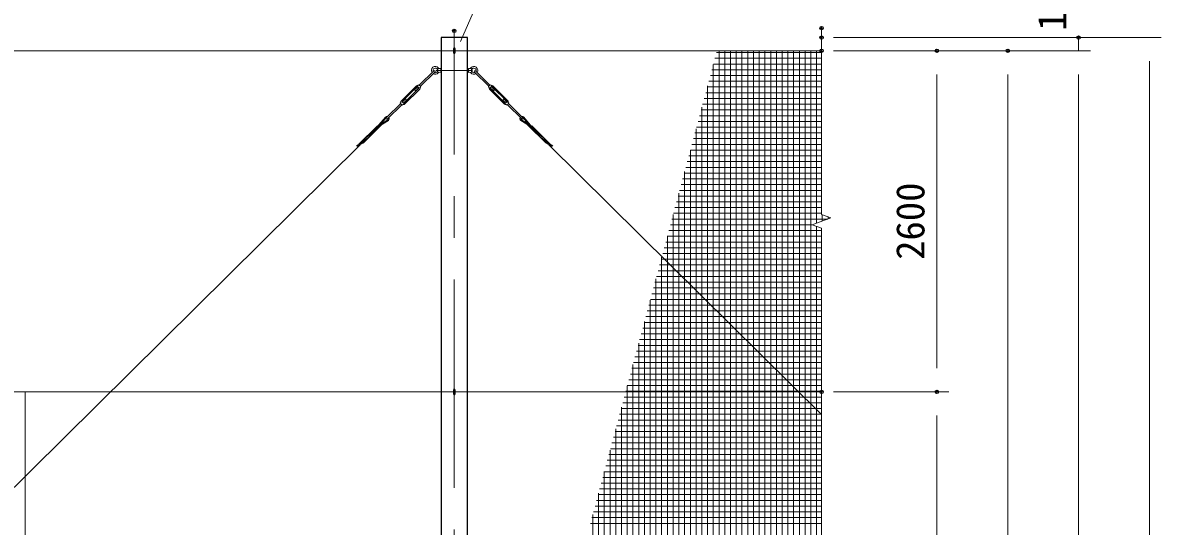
# Model space of a CAD drawing. Units: millimetres, scale not verified. Extents: x -18899 to 18901, y -13364 to 13366.
# Drawn here: x -6590 to 2091, y 3210 to 7046 of the extents above; entities that cross this region are included whole.
import ezdxf
from ezdxf.enums import TextEntityAlignment as Align

# ---------------------------------------------------------------- set-up
doc = ezdxf.new("R2010")
doc.units = ezdxf.units.MM
doc.header["$LTSCALE"] = 50
doc.header["$PDMODE"] = 32
doc.header["$PDSIZE"] = 25
doc.linetypes.add('USER1', pattern=[50.8, 31.75, -6.35, 6.35, -6.35])
for name, color, linetype, lineweight in [('0-1_D-STR1', 1, 'Continuous', 25), ('0-2_D-BMK', 2, 'USER1', 13), ('0-3_D-STR3', 3, 'Continuous', 13), ('0-4_D-STR-DIM', 7, 'Continuous', 13), ('0-7_D-STR-TXT', 7, 'Continuous', 13), ('0-9_D-STR2', 7, 'Continuous', 13)]:
    doc.layers.add(name, color=color, linetype=linetype, lineweight=lineweight)
doc.layers.add('0-6_Defpoints', color=8, linetype='Continuous')
doc.styles.add('ＭＳ ゴシック', font='')
doc.styles.get('ＭＳ ゴシック').set_extended_font_data('MS Gothic')

msp = doc.modelspace()

# ---------------------------------------------------------------- linework, layer by layer
at = {"layer": '0-1_D-STR1'}
msp.add_lwpolyline([(-3199.31, 6933.54), (-3399.31, 6933.54), (-3399.31, -4066.46), (-3199.31, -4066.46)], close=True, dxfattribs=at)
at = {"layer": '0-2_D-BMK'}
for p, q in [((-3299.31, -4117.46), (-3299.31, 6984.54)), ((-3436.81, 6683.54), (-3161.81, 6683.54))]:
    msp.add_line(p, q, dxfattribs=at)
at = {"layer": '0-3_D-STR3'}
for p, q in [((-12517.62, 6833.54), (-499.31, 6833.54)), ((-3305.31, 6850.54), (-3305.31, 6816.54)), ((-3293.31, 6850.54), (-3293.31, 6816.54)), ((-3425.09, 6697.04), (-3428.52, 6691.54)), ((-3428.52, 6691.54), (-3428.52, 6675.54)), ((-3402.09, 6698.54), (-3425.09, 6697.04)), ((-3425.09, 6697.04), (-3425.09, 6683.54)), ((-3402.09, 6698.54), (-3402.09, 6668.54)), ((-3402.09, 6691.54), (-3399.31, 6691.54)), ((-3199.31, 6691.54), (-3192.31, 6691.54)), ((-3192.31, 6698.54), (-3192.31, 6668.54)), ((-3169.31, 6697.04), (-3169.31, 6670.04)), ((-3165.87, 6691.54), (-3165.87, 6675.54)), ((-3456.48, 6679.72), (-3565.97, 6571.43)), ((-3448.05, 6671.19), (-3557.54, 6562.9)), ((-3425.09, 6670.04), (-3428.52, 6675.54)), ((-3425.09, 6670.04), (-3425.09, 6683.54)), ((-3402.09, 6668.54), (-3425.09, 6670.04)), ((-3402.09, 6675.54), (-3399.31, 6675.54)), ((-3199.31, 6675.54), (-3192.31, 6675.54)), ((-3192.31, 6668.54), (-3169.31, 6670.04)), ((-3169.31, 6670.04), (-3165.87, 6675.54)), ((-3146.35, 6671.19), (-3036.86, 6562.9)), ((-3137.91, 6679.72), (-3028.42, 6571.43)), ((-3587.92, 6566.6), (-3703.1, 6452.68)), ((-3581.94, 6560.56), (-3697.12, 6446.64)), ((-3568.58, 6547.05), (-3683.76, 6433.13)), ((-3562.61, 6541), (-3677.79, 6427.09)), ((-3578.06, 6559.47), (-3601.52, 6536.27)), ((-3568.57, 6549.88), (-3579.12, 6560.54)), ((-3568.79, 6574.27), (-3575.51, 6569.98)), ((-3554.72, 6560.05), (-3568.79, 6574.27)), ((-3554.72, 6560.05), (-3559.09, 6553.38)), ((-3039.67, 6560.05), (-3025.61, 6574.27)), ((-3039.67, 6560.05), (-3035.3, 6553.38)), ((-3031.79, 6541), (-2916.61, 6427.09)), ((-3025.83, 6549.88), (-3015.28, 6560.54)), ((-3025.81, 6547.05), (-2910.63, 6433.13)), ((-3025.61, 6574.27), (-3018.89, 6569.98)), ((-3016.33, 6559.47), (-2992.87, 6536.27)), ((-3012.45, 6560.56), (-2897.27, 6446.64)), ((-3006.47, 6566.6), (-2891.29, 6452.68)), ((-3708.17, 6430.79), (-3817.66, 6322.49)), ((-3686.59, 6433.14), (-3697.14, 6443.81)), ((-3696.92, 6419.41), (-3690.2, 6423.71)), ((-3672.62, 6465.95), (-3696.09, 6442.74)), ((-3664.18, 6457.42), (-3687.65, 6434.21)), ((-3664.18, 6457.42), (-3672.62, 6465.95)), ((-2930.21, 6457.42), (-2921.77, 6465.95)), ((-2930.21, 6457.42), (-2906.75, 6434.21)), ((-2921.77, 6465.95), (-2898.31, 6442.74)), ((-2907.8, 6433.14), (-2897.26, 6443.81)), ((-2897.48, 6419.41), (-2904.2, 6423.71)), ((-2886.22, 6430.79), (-2776.73, 6322.49)), ((-3699.73, 6422.26), (-3809.23, 6313.96)), ((-2894.66, 6422.26), (-2785.17, 6313.96)), ((-4026.99, 6120.43), (-3887.8, 6258.1)), ((-3991.7, 6132.89), (-3851.84, 6271.22)), ((-3801.51, 6301.18), (-3905.68, 6239.18)), ((-3806.2, 6307.69), (-3882.05, 6262.55)), ((-3825.02, 6328.4), (-3876.27, 6265.99)), ((-3819.23, 6322.85), (-3856.03, 6278.04)), ((-2792.89, 6301.18), (-2688.72, 6239.18)), ((-2788.19, 6307.69), (-2712.35, 6262.55)), ((-2775.16, 6322.85), (-2738.37, 6278.04)), ((-2769.37, 6328.4), (-2718.12, 6265.99)), ((-2602.7, 6132.89), (-2742.56, 6271.22)), ((-2567.4, 6120.43), (-2706.6, 6258.1)), ((-3949.52, 6175.85), (-4000.21, 6145.68)), ((-3925.89, 6199.22), (-3976.58, 6169.06)), ((-3902.25, 6222.6), (-3952.95, 6192.43)), ((-3878.62, 6245.97), (-3929.31, 6215.8)), ((-2715.77, 6245.97), (-2665.08, 6215.8)), ((-2692.14, 6222.6), (-2641.45, 6192.43)), ((-2668.51, 6199.22), (-2617.82, 6169.06)), ((-2644.88, 6175.85), (-2594.18, 6145.68)), ((-12952.81, -2721.12), (-4016.57, 6117.33)), ((-3973.15, 6152.48), (-4045.59, 6109.37)), ((-3996.79, 6129.1), (-4036.34, 6105.56)), ((-2621.24, 6152.48), (-2548.8, 6109.37)), ((-2597.61, 6129.1), (-2558.05, 6105.56)), ((-2577.83, 6117.33), (-499.31, 4061.55)), ((-12517.62, 4233.54), (-499.31, 4233.54)), ((-3305.31, 4250.54), (-3305.31, 4216.54)), ((-3293.31, 4250.54), (-3293.31, 4216.54))]:
    msp.add_line(p, q, dxfattribs=at)
for points in [[(-3192.31, 6698.54), (-3169.31, 6697.04), (-3165.87, 6691.54)], [(-3569.62, 6550.94), (-3593.09, 6527.74), (-3601.52, 6536.27)], [(-3024.77, 6550.94), (-3001.31, 6527.74), (-2992.87, 6536.27)], [(-3696.92, 6419.41), (-3710.98, 6433.63), (-3706.61, 6440.31)], [(-2897.48, 6419.41), (-2883.41, 6433.63), (-2887.78, 6440.31)]]:
    msp.add_lwpolyline(points, dxfattribs=at)
for centre, radius, start, end in [((-3299.31, 6850.54), 6, 0, 180), ((-3299.31, 6816.54), 6, 180, 0), ((-3444.09, 6683.54), 30, 40.33299, 213.14782), ((-3444.09, 6683.54), 17.5, 27.20289, 204.63373), ((-3410.55, 6712.02), 14, 220.33299, 273.7314), ((-3183.85, 6712.02), 14, 266.2686, 319.66701), ((-3150.31, 6683.54), 30, 326.85218, 139.66701), ((-3150.31, 6683.54), 17.5, 335.36627, 152.79711), ((-3444.09, 6683.54), 30, 236.22174, 319.66701), ((-3452.27, 6675.45), 6, 314.68478, 134.68478), ((-3444.09, 6683.54), 17.5, 244.73582, 332.79711), ((-3410.55, 6655.06), 14, 86.2686, 139.66701), ((-3410.55, 6655.06), 14, 86.2686, 139.66701), ((-3183.85, 6655.06), 14, 40.33299, 93.7314), ((-3150.31, 6683.54), 30, 220.33299, 303.77826), ((-3150.31, 6683.54), 17.5, 207.20289, 295.26418), ((-3142.13, 6675.45), 6, 45.31522, 225.31522), ((-3580.54, 6559.13), 10.5, 78.56589, 134.68478), ((-3580.54, 6559.13), 2, 44.68478, 134.68478), ((-3577.66, 6573.35), 4, 258.56589, 302.58552), ((-3569.99, 6548.47), 2, 314.68478, 44.68478), ((-3569.99, 6548.47), 10.5, 314.68478, 10.80366), ((-3555.75, 6551.19), 4, 146.78403, 190.80366), ((-3038.65, 6551.19), 4, 349.19634, 33.21597), ((-3024.41, 6548.47), 10.5, 169.19634, 225.31522), ((-3024.41, 6548.47), 2, 135.31522, 225.31522), ((-3016.73, 6573.35), 4, 237.41448, 281.43411), ((-3013.86, 6559.13), 10.5, 45.31522, 101.43411), ((-3013.86, 6559.13), 2, 45.31522, 135.31522), ((-3709.96, 6442.5), 4, 326.78403, 10.80366), ((-3695.72, 6445.22), 10.5, 134.68478, 190.80366), ((-3695.72, 6445.22), 2, 134.68478, 224.68478), ((-3688.04, 6420.34), 4, 78.56589, 122.58552), ((-3685.17, 6434.55), 10.5, 258.56589, 314.68478), ((-3685.17, 6434.55), 2, 224.68478, 314.68478), ((-2909.23, 6434.55), 10.5, 225.31522, 281.43411), ((-2909.23, 6434.55), 2, 225.31522, 315.31522), ((-2906.35, 6420.34), 4, 57.41448, 101.43411), ((-2898.68, 6445.22), 2, 315.31522, 45.31522), ((-2898.68, 6445.22), 10.5, 349.19634, 45.31522), ((-2884.44, 6442.5), 4, 169.19634, 213.21597), ((-3866.7, 6236.77), 30, 120.75842, 134.68478), ((-3893.96, 6271.75), 30, 300.75833, 314.68478), ((-3812.96, 6315.06), 18, 73.19534, 131.85981), ((-3813.44, 6318.23), 6, 134.68478, 314.68478), ((-3812.96, 6315.06), 10, 103.90912, 128.85934), ((-3812.96, 6315.06), 10, 312.49505, 24.75719), ((-3812.96, 6315.06), 18, 309.50906, 33.05158), ((-2781.44, 6315.06), 18, 146.94842, 230.49094), ((-2781.44, 6315.06), 10, 155.24281, 227.50495), ((-2781.44, 6315.06), 18, 48.14019, 106.80466), ((-2780.95, 6318.23), 6, 225.31522, 45.31522), ((-2781.44, 6315.06), 10, 51.14066, 76.09088), ((-2700.43, 6271.75), 30, 225.31522, 239.24167), ((-2727.69, 6236.77), 30, 45.31522, 59.24158), ((-3961.24, 6143.28), 30, 120.75842, 134.68478), ((-3937.6, 6166.65), 30, 120.75842, 134.68478), ((-3964.86, 6201.63), 30, 300.75833, 314.68478), ((-3913.97, 6190.02), 30, 120.75842, 134.68478), ((-3941.23, 6225), 30, 300.75833, 314.68478), ((-3890.34, 6213.4), 30, 120.75842, 134.68478), ((-3917.6, 6248.38), 30, 300.75833, 314.68478), ((-2676.8, 6248.38), 30, 225.31522, 239.24167), ((-2704.06, 6213.4), 30, 45.31522, 59.24158), ((-2653.17, 6225), 30, 225.31522, 239.24167), ((-2680.43, 6190.02), 30, 45.31522, 59.24158), ((-2629.53, 6201.63), 30, 225.31522, 239.24167), ((-2656.79, 6166.65), 30, 45.31522, 59.24158), ((-2633.16, 6143.28), 30, 45.31522, 59.24158), ((-4013.97, 6173.05), 71.11, 243.5989, 251.66305), ((-3984.87, 6119.9), 30, 120.75842, 134.68478), ((-4012.13, 6154.88), 30, 300.75833, 314.68478), ((-3988.5, 6178.26), 30, 300.75833, 314.68478), ((-2605.9, 6178.26), 30, 225.31522, 239.24167), ((-2582.27, 6154.88), 30, 225.31522, 239.24167), ((-2609.53, 6119.9), 30, 45.31522, 59.24158), ((-2580.42, 6173.05), 71.11, 288.33695, 296.4011), ((-3299.31, 4250.54), 6, 0, 180), ((-3299.31, 4216.54), 6, 180, 0)]:
    msp.add_arc(centre, radius, start, end, dxfattribs=at)
at = {"layer": '0-4_D-STR-DIM'}
for p, q in [((-499.31, 5584.85), (-499.31, 7005.95)), ((-409.31, 6933.54), (1550.69, 6933.54)), ((-409.31, 6933.54), (2090.69, 6933.54)), ((1460.69, 6833.54), (1460.69, 6933.54)), ((-409.31, 6833.54), (470.69, 6833.54)), ((-409.31, 6833.54), (1010.69, 6833.54)), ((-409.31, 6833.54), (1550.69, 6833.54)), ((-409.31, 6833.54), (1550.69, 6833.54)), ((2000.69, 6753.54), (2000.69, -3886.46)), ((380.69, 4413.54), (380.69, 6653.54)), ((920.69, -2886.46), (920.69, 6653.54)), ((1460.69, 6653.54), (1460.69, -2986.46)), ((1460.69, 6653.54), (1460.69, 6473.54)), ((-569.78, 5507.89), (-428.83, 5559.19)), ((-428.83, 5559.19), (-499.31, 5584.85)), ((-499.31, 5482.24), (-569.78, 5507.89)), ((-499.31, 2959.85), (-499.31, 5482.24)), ((-409.31, 4233.54), (470.69, 4233.54)), ((-409.31, 4233.54), (470.69, 4233.54)), ((380.69, 1763.54), (380.69, 4053.54))]:
    msp.add_line(p, q, dxfattribs=at)
at = {"layer": '0-6_Defpoints'}
for p in [(-3299.31, 6984.54), (-499.31, 7005.95), (-499.31, 6933.54), (1460.69, 6933.54), (-499.31, 6833.54), (380.69, 6833.54), (920.69, 6833.54), (-499.31, 4233.54), (380.69, 4233.54)]:
    msp.add_point(p, dxfattribs=at)
at = {"layer": '0-7_D-STR-TXT'}
msp.add_line((-6570.46, 2506.81), (-6570.46, 3589.38), dxfattribs=at)
for points in [[(-373.88, 7632.7), (-2934.13, 7632.7), (-3251.41, 6903.53)], [(-3565.92, 2506.81), (-6570.46, 2506.81), (-6570.46, 4231.54)]]:
    msp.add_lwpolyline(points, dxfattribs=at)
at = {"layer": '0-9_D-STR2'}
for p, q in [((-1312.02, 6776.02), (-499.31, 6776.02)), ((-1300.3, 6819.77), (-499.31, 6819.77)), ((-1280.91, -3066.46), (-1280.91, 6833.54)), ((-1237.16, -3066.46), (-1237.16, 6833.54)), ((-1193.41, -3066.46), (-1193.41, 6833.54)), ((-1149.66, -3066.46), (-1149.66, 6833.54)), ((-1105.91, -3066.46), (-1105.91, 6833.54)), ((-1062.16, -3066.46), (-1062.16, 6833.54)), ((-1018.41, -3066.46), (-1018.41, 6833.54)), ((-974.66, -3066.46), (-974.66, 6833.54)), ((-930.91, -3066.46), (-930.91, 6833.54)), ((-887.16, -3066.46), (-887.16, 6833.54)), ((-843.41, -3066.46), (-843.41, 6833.54)), ((-799.66, -3066.46), (-799.66, 6833.54)), ((-755.91, -3066.46), (-755.91, 6833.54)), ((-712.16, -3066.46), (-712.16, 6833.54)), ((-668.41, -3066.46), (-668.41, 6833.54)), ((-624.66, -3066.46), (-624.66, 6833.54)), ((-580.91, -3066.46), (-580.91, 6833.54)), ((-537.16, 5519.76), (-537.16, 6833.54)), ((-1335.47, 6688.52), (-499.31, 6688.52)), ((-1324.66, -3066.46), (-1324.66, 6728.84)), ((-1323.74, 6732.27), (-499.31, 6732.27)), ((-1358.91, 6601.02), (-499.31, 6601.02)), ((-1347.19, 6644.77), (-499.31, 6644.77)), ((-1382.36, 6513.52), (-499.31, 6513.52)), ((-1370.63, 6557.27), (-499.31, 6557.27)), ((-1368.41, -3066.46), (-1368.41, 6565.56)), ((-1405.8, 6426.02), (-499.31, 6426.02)), ((-1394.08, 6469.77), (-499.31, 6469.77)), ((-1429.25, 6338.52), (-499.31, 6338.52)), ((-1417.52, 6382.27), (-499.31, 6382.27)), ((-1412.16, -3066.46), (-1412.16, 6402.28)), ((-1452.69, 6251.02), (-499.31, 6251.02)), ((-1440.97, 6294.77), (-499.31, 6294.77)), ((-1476.14, 6163.52), (-499.31, 6163.52)), ((-1464.42, 6207.27), (-499.31, 6207.27)), ((-1455.91, -3066.46), (-1455.91, 6239.01)), ((-1487.86, 6119.77), (-499.31, 6119.77)), ((-1511.31, 6032.27), (-499.31, 6032.27)), ((-1499.66, -3066.46), (-1499.66, 6075.73)), ((-1499.58, 6076.02), (-499.31, 6076.02)), ((-1543.41, -3066.46), (-1543.41, 5912.45)), ((-1534.75, 5944.77), (-499.31, 5944.77)), ((-1523.03, 5988.52), (-499.31, 5988.52)), ((-1558.2, 5857.27), (-499.31, 5857.27)), ((-1546.48, 5901.02), (-499.31, 5901.02)), ((-1587.16, -3066.46), (-1587.16, 5749.17)), ((-1581.64, 5769.77), (-499.31, 5769.77)), ((-1569.92, 5813.52), (-499.31, 5813.52)), ((-1605.09, 5682.27), (-499.31, 5682.27)), ((-1593.37, 5726.02), (-499.31, 5726.02)), ((-1630.91, -3066.46), (-1630.91, 5585.9)), ((-1628.53, 5594.77), (-499.31, 5594.77)), ((-1616.81, 5638.52), (-499.31, 5638.52)), ((-493.41, 5535.69), (-493.41, 5582.7)), ((-449.66, 5551.61), (-449.66, 5566.78)), ((-1651.98, 5507.27), (-568.08, 5507.27)), ((-1640.26, 5551.02), (-451.29, 5551.02)), ((-537.16, 2894.76), (-537.16, 5496.02)), ((-1675.43, 5419.77), (-499.31, 5419.77)), ((-1674.66, -3066.46), (-1674.66, 5422.62)), ((-1663.7, 5463.52), (-499.31, 5463.52)), ((-1698.87, 5332.27), (-499.31, 5332.27)), ((-1687.15, 5376.02), (-499.31, 5376.02)), ((-1722.32, 5244.77), (-499.31, 5244.77)), ((-1718.41, -3066.46), (-1718.41, 5259.34)), ((-1710.59, 5288.52), (-499.31, 5288.52)), ((-1745.76, 5157.27), (-499.31, 5157.27)), ((-1734.04, 5201.02), (-499.31, 5201.02)), ((-1769.21, 5069.77), (-499.31, 5069.77)), ((-1762.16, -3066.46), (-1762.16, 5096.06)), ((-1757.49, 5113.52), (-499.31, 5113.52)), ((-1792.65, 4982.27), (-499.31, 4982.27)), ((-1780.93, 5026.02), (-499.31, 5026.02)), ((-1816.1, 4894.77), (-499.31, 4894.77)), ((-1805.91, -3066.46), (-1805.91, 4932.79)), ((-1804.38, 4938.52), (-499.31, 4938.52)), ((-1839.54, 4807.27), (-499.31, 4807.27)), ((-1827.82, 4851.02), (-499.31, 4851.02)), ((-1862.99, 4719.77), (-499.31, 4719.77)), ((-1851.27, 4763.52), (-499.31, 4763.52)), ((-1849.66, -3066.46), (-1849.66, 4769.51)), ((-1893.41, -3066.46), (-1893.41, 4606.23)), ((-1886.44, 4632.27), (-499.31, 4632.27)), ((-1874.71, 4676.02), (-499.31, 4676.02)), ((-1909.88, 4544.77), (-499.31, 4544.77)), ((-1898.16, 4588.52), (-499.31, 4588.52)), ((-1937.16, -3066.46), (-1937.16, 4442.96)), ((-1933.33, 4457.27), (-499.31, 4457.27)), ((-1921.6, 4501.02), (-499.31, 4501.02)), ((-1956.77, 4369.77), (-499.31, 4369.77)), ((-1945.05, 4413.52), (-499.31, 4413.52)), ((-1980.91, -3066.46), (-1980.91, 4279.68)), ((-1980.22, 4282.27), (-499.31, 4282.27)), ((-1968.5, 4326.02), (-499.31, 4326.02)), ((-2003.66, 4194.77), (-499.31, 4194.77)), ((-1991.94, 4238.52), (-499.31, 4238.52)), ((-2027.11, 4107.27), (-499.31, 4107.27)), ((-2024.66, -3066.46), (-2024.66, 4116.4)), ((-2015.39, 4151.02), (-499.31, 4151.02)), ((-2050.55, 4019.77), (-499.31, 4019.77)), ((-2038.83, 4063.52), (-499.31, 4063.52)), ((-2074, 3932.27), (-499.31, 3932.27)), ((-2068.41, -3066.46), (-2068.41, 3953.12)), ((-2062.28, 3976.02), (-499.31, 3976.02)), ((-2097.45, 3844.77), (-499.31, 3844.77)), ((-2085.72, 3888.52), (-499.31, 3888.52)), ((-2120.89, 3757.27), (-499.31, 3757.27)), ((-2112.16, -3066.46), (-2112.16, 3789.85)), ((-2109.17, 3801.02), (-499.31, 3801.02)), ((-2144.34, 3669.77), (-499.31, 3669.77)), ((-2132.61, 3713.52), (-499.31, 3713.52)), ((-2167.78, 3582.27), (-499.31, 3582.27)), ((-2156.06, 3626.02), (-499.31, 3626.02)), ((-2155.91, -3066.46), (-2155.91, 3626.57)), ((-2191.23, 3494.77), (-499.31, 3494.77)), ((-2179.51, 3538.52), (-499.31, 3538.52)), ((-2214.67, 3407.27), (-499.31, 3407.27)), ((-2202.95, 3451.02), (-499.31, 3451.02)), ((-2199.66, -3066.46), (-2199.66, 3463.29)), ((-2243.41, -3066.46), (-2243.41, 3300.02)), ((-2238.12, 3319.77), (-499.31, 3319.77)), ((-2226.4, 3363.52), (-499.31, 3363.52)), ((-2261.56, 3232.27), (-499.31, 3232.27)), ((-2249.84, 3276.02), (-499.31, 3276.02))]:
    msp.add_line(p, q, dxfattribs=at)

# ---------------------------------------------------------------- texts
at = {"layer": '0-4_D-STR-DIM', "style": 'ＭＳ ゴシック'}
for s, p in [('100', (1431.08, 6985.61)), ('2600', (350.33, 5239.92))]:
    msp.add_text(s, height=216.6, rotation=90, dxfattribs=at).set_placement(p, align=Align.BOTTOM_LEFT)

doc.saveas('drawing.dxf')
